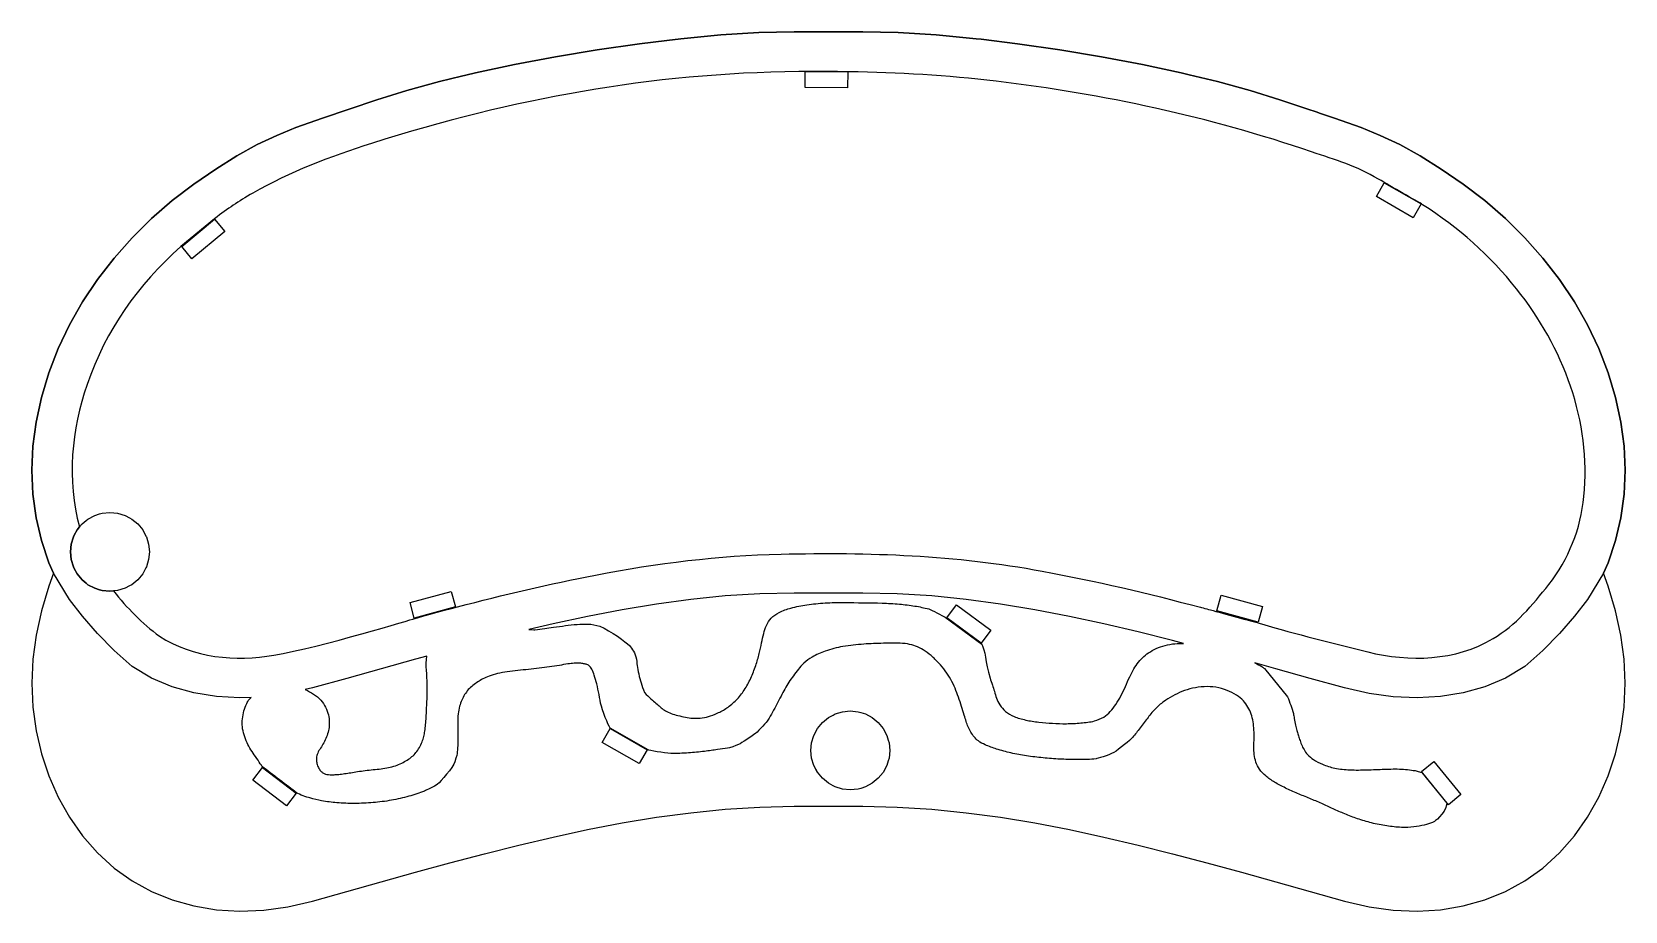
# Model space of a CAD drawing. Header units: millimetres. Extents: x 0 to 150, y 0 to 83.
import ezdxf

# ---------------------------------------------------------------- set-up
doc = ezdxf.new("R2010")
doc.units = ezdxf.units.MM
doc.layers.get('0').update_dxf_attribs({"linetype": 'CONTINUOUS'})
doc.layers.add('Board_Outline', color=7, linetype='CONTINUOUS')
doc.layers.add('LEDS', color=7, linetype='CONTINUOUS')

msp = doc.modelspace()

# ---------------------------------------------------------------- linework, layer by layer
at = {"color": 7}
for points in [[(20.623548, 20.090941), (19.563148, 20.045981), (17.369483, 20.176722), (15.247649, 20.528639), (13.215215, 21.106898), (11.278382, 21.893413), (9.454204, 22.996189), (7.761801, 24.492222), (6.212024, 26.095742), (4.811076, 27.734401), (3.57756, 29.284178), (2.087728, 31.746043), (1.64021, 32.71756), (1.64021, 32.72326), (0.949296, 34.803237), (0.454236, 36.955043), (0.15658, 39.166279), (0.054777, 41.407486), (0.15658, 43.666263), (0.454236, 45.919355), (0.454236, 45.925055), (0.949296, 48.213805), (1.64021, 50.532526), (2.522327, 52.809391), (3.57756, 55.044396), (4.811076, 57.208089), (6.212024, 59.299951), (7.761801, 61.308614), (9.454204, 63.215991), (11.278382, 65.015881), (13.215215, 66.690714), (15.247649, 68.234807), (17.31574, 69.635238), (19.294947, 70.881157), (21.189922, 71.947758), (23.025987, 72.806104), (24.825877, 73.545077), (27.311513, 74.415308), (29.826605, 75.285539), (32.437299, 76.15577), (35.238678, 77.014116), (38.308259, 77.860576), (40.370149, 78.355119), (40.775809, 78.456405), (41.693582, 78.677064), (45.347106, 79.457895), (49.17943, 80.184982), (53.107357, 80.840756), (57.065255, 81.412814), (59.627889, 81.716672), (60.945121, 81.877902), (64.706132, 82.229302), (68.270256, 82.44996), (71.57238, 82.521274), (74.79699, 82.521274)], [(74.79699, 82.521274), (78.027284, 82.521274), (81.329408, 82.44996), (84.887848, 82.229302), (88.648859, 81.877902), (89.11343, 81.824159), (92.534926, 81.412814), (96.492307, 80.840756), (100.420237, 80.184982), (104.252557, 79.457895), (107.900397, 78.677064), (108.639367, 78.498263), (111.291917, 77.860576), (114.361498, 77.014116), (117.156678, 76.15577), (119.773058, 75.285539), (120.542008, 75.017339), (120.953348, 74.874195), (122.282468, 74.415308), (124.773788, 73.545077), (126.574198, 72.806104), (128.409739, 71.947758), (130.305229, 70.881157), (132.278019, 69.63519), (132.284019, 69.63519), (134.346419, 68.234759), (136.384539, 66.690666), (138.321889, 65.015833), (140.139869, 63.215943), (141.838469, 61.308566), (143.38773, 59.300419), (144.78248, 57.208041), (146.01651, 55.044348), (147.07743, 52.809343), (147.95954, 50.532478), (148.64477, 48.214273), (149.14552, 45.925524), (149.14552, 45.919324), (149.44369, 43.666232), (149.54498, 41.407455), (149.44369, 39.166248), (149.14552, 36.955012), (148.64477, 34.803722), (147.95954, 32.723229), (147.51254, 31.746028), (146.01651, 29.284163), (144.78248, 27.734386), (143.38773, 26.095727), (141.838469, 24.492207), (140.139869, 22.996174), (138.321889, 21.893398), (136.384539, 21.106883), (134.346419, 20.528624), (132.224589, 20.176707), (130.037119, 20.045966), (127.795919, 20.141046), (125.519048, 20.457305), (123.224098, 20.987505), (119.993808, 21.887709), (116.769198, 22.793598), (114.810148, 23.339301)], [(17.1943, 64.996244), (14.041521, 62.384)], [(4.527889, 36.085345), (4.30103, 35.808876), (4.03903, 35.320017), (3.961515, 35.164988), (3.747058, 34.474074), (3.675228, 33.752671), (3.747058, 33.031268), (3.961515, 32.334153), (4.03903, 32.185325), (4.30103, 31.696466), (4.759917, 31.136293), (5.159375, 30.808148), (5.320606, 30.671205), (5.963977, 30.331174), (6.399093, 30.200433), (6.655408, 30.122923), (7.376811, 30.051093), (7.712191, 30.083653)], [(68.342094, 29.814869), (65.111282, 29.612297), (61.88719, 29.284152), (58.656379, 28.849036), (55.426085, 28.318836), (52.201475, 27.698719), (48.971181, 27.001604), (46.676747, 26.463135)], [(108.097797, 25.159913), (107.083907, 25.428113), (103.853097, 26.244601), (100.629007, 27.001661), (97.398196, 27.698776), (94.167902, 28.318893), (90.943292, 28.849093), (87.712998, 29.284209), (84.482188, 29.612354), (81.258094, 29.814926), (78.027284, 29.886236), (74.79699, 29.886236), (71.57238, 29.886236), (68.342094, 29.814869)], [(85.739424, 27.63558), (89.188086, 25.082865)], [(37.113499, 23.981174), (36.060867, 23.693364)], [(36.060867, 23.693364), (32.830573, 22.793678), (29.600279, 21.887789), (26.37567, 20.987585), (25.708527, 20.83359)], [(115.714478, 22.800316), (117.877138, 20.151898)], [(57.881239, 15.169272), (54.299546, 17.211525)], [(130.469629, 13.058272), (132.814699, 10.186612)]]:
    msp.add_lwpolyline(points, dxfattribs=at)
msp.add_lwpolyline([(72.509274, 78.807288)], close=True, dxfattribs=at)
for points in [[(72.002328, 78.799537), (58.014582, 78.633818), (45.299264, 76.260414), (31.921051, 72.06403)], [(72.509274, 78.807287), (72.434274, 78.806547), (72.070838, 78.800297), (72.002328, 78.799537)], [(76.724004, 78.78145), (75.265505, 78.796015), (73.823329, 78.800408), (72.509274, 78.807288)], [(90.535565, 77.891065), (85.922873, 78.435485), (81.355414, 78.713495), (76.724004, 78.78145)], [(120.124458, 71.263055), (110.527977, 74.559429), (100.573177, 76.700006), (90.535565, 77.891065)], [(31.921051, 72.06403), (28.091128, 70.826356), (24.255466, 69.399697), (20.799765, 67.406434)], [(126.403148, 68.708172), (124.308038, 69.941545), (122.425548, 70.509288), (120.124458, 71.263055)], [(20.799765, 67.406434), (19.377732, 66.574773), (18.511152, 65.999019), (17.1943, 64.996244)], [(130.548109, 66.314519), (130.033159, 66.64078), (127.596739, 68.010588), (126.403148, 68.708172)], [(139.357399, 58.415259), (136.878199, 61.5315), (133.897949, 64.192114), (130.548109, 66.314519)], [(14.041521, 62.384), (9.965102, 58.752571), (7.027272, 54.62375), (5.228622, 49.433885)], [(145.66244, 38.947196), (146.43304, 45.960892), (143.69952, 52.990219), (139.357399, 58.415259)], [(5.228622, 49.433885), (3.794316, 45.279219), (3.304008, 40.445881), (4.527889, 36.085345)], [(142.3815, 30.675865), (144.22583, 33.057426), (145.40816, 35.938745), (145.66244, 38.947196)], [(52.949227, 31.579686), (58.688037, 32.681344), (64.485928, 33.42517), (70.346099, 33.533572)], [(70.346099, 33.533572), (78.534845, 33.734221), (86.779609, 33.459912), (94.844863, 31.934703)], [(40.005313, 28.601573), (44.251041, 29.715598), (48.63841, 30.752156), (52.949227, 31.579686)], [(94.844863, 31.934703), (100.014037, 31.002244), (104.619667, 29.896389), (109.693567, 28.555064)], [(7.712191, 30.083653), (8.970723, 28.496447), (10.41025, 27.05142), (12.027174, 25.840501)], [(137.152359, 25.617259), (139.280189, 26.848165), (140.853829, 28.795995), (142.3815, 30.675865)], [(35.899103, 27.480711), (35.899103, 27.480711), (38.598879, 28.232542), (40.005313, 28.601573)], [(70.165749, 28.070869), (70.506547, 28.251525), (70.893767, 28.375027), (71.279376, 28.48428)], [(71.279376, 28.48428), (71.761716, 28.620955), (72.265279, 28.707687), (72.768174, 28.783487)], [(72.768174, 28.783487), (73.331861, 28.868457), (73.903493, 28.91849), (74.475047, 28.95712)], [(74.475047, 28.95712), (75.055867, 28.99629), (75.638977, 29.02161), (76.22171, 29.01551)], [(76.22171, 29.01551), (76.2525, 29.01561), (76.28341, 29.01171), (76.31421, 29.01081)], [(76.31421, 29.01081), (77.482542, 28.96836), (78.653818, 28.98858), (79.822006, 28.94363)], [(79.822006, 28.94363), (80.365772, 28.92266), (80.910497, 28.89855), (81.451364, 28.84958)], [(81.451364, 28.84958), (81.937746, 28.80559), (82.422822, 28.75036), (82.901923, 28.670779)], [(82.901923, 28.670779), (83.34278, 28.597579), (83.779188, 28.504242), (84.208819, 28.396894)], [(109.693567, 28.555064), (109.938007, 28.490444), (110.642697, 28.317836), (110.885747, 28.248106)], [(22.762954, 24.06955), (27.236437, 24.815058), (35.899103, 27.480711), (35.899103, 27.480711)], [(50.113745, 26.831612), (50.47974, 26.874762), (50.846282, 26.921482), (51.21497, 26.945817)], [(51.21497, 26.945817), (51.556859, 26.968377), (51.900395, 26.980077), (52.243331, 26.975277)], [(52.243331, 26.975277), (52.542983, 26.970877), (52.991012, 26.905377), (53.334738, 26.767537)], [(68.976674, 26.85854), (69.092196, 27.095165), (69.227923, 27.331644), (69.423159, 27.532401)], [(69.423159, 27.532401), (69.628208, 27.743246), (69.887022, 27.923112), (70.165749, 28.070869)], [(84.208819, 28.396894), (84.481807, 28.328684), (85.472228, 27.71731), (85.739424, 27.63558)], [(110.885747, 28.248106), (112.262818, 27.853036), (114.833418, 27.168728), (115.423458, 26.996503)], [(115.423458, 26.996503), (118.725468, 26.03269), (122.064288, 25.199636), (125.400108, 24.36824)], [(12.027174, 25.840501), (15.177572, 23.787561), (19.18612, 23.446004), (22.762954, 24.06955)], [(46.676747, 26.463135), (46.708577, 26.465235), (47.203538, 26.449595), (47.235368, 26.451795)], [(47.235368, 26.451795), (47.631334, 26.478645), (47.792414, 26.520205), (48.186852, 26.558938)], [(48.186852, 26.558938), (48.431332, 26.605238), (48.662017, 26.642508), (49.013037, 26.686401)], [(49.013037, 26.686401), (49.380422, 26.732351), (49.745882, 26.788272), (50.113745, 26.831612)], [(53.334738, 26.767537), (54.358916, 26.356828), (55.822308, 25.287224), (56.11338, 24.968164)], [(68.527606, 25.21833), (68.592066, 25.507507), (68.643196, 25.798625), (68.722426, 26.085461)], [(68.722426, 26.085461), (68.794346, 26.345586), (68.855501, 26.610241), (68.976674, 26.85854)], [(125.400108, 24.36824), (129.291629, 23.408288), (133.640099, 23.504581), (137.152359, 25.617259)], [(37.157419, 21.304334), (37.150019, 22.196508), (36.974629, 23.096861), (37.113499, 23.981174)], [(56.11338, 24.968164), (56.404452, 24.649105), (56.654225, 24.26869), (56.778972, 23.693306)], [(67.96795, 23.084093), (68.097354, 23.45933), (68.207471, 23.838381), (68.306431, 24.219425)], [(68.306431, 24.219425), (68.392361, 24.550461), (68.453336, 24.8855), (68.527606, 25.21833)], [(74.490046, 24.440542), (74.060507, 24.289185), (73.645064, 24.105879), (73.265831, 23.88502)], [(76.149893, 24.871523), (75.583033, 24.766721), (75.022364, 24.628125), (74.490046, 24.440542)], [(78.114114, 25.093215), (77.456105, 25.041795), (76.794085, 24.990614), (76.149893, 24.871523)], [(79.94656, 25.172795), (79.335099, 25.157315), (78.723028, 25.140775), (78.114114, 25.093215)], [(81.28498, 25.182595), (80.839267, 25.197925), (80.392503, 25.184295), (79.94656, 25.172795)], [(82.221357, 25.112315), (81.91422, 25.162355), (81.598254, 25.171935), (81.28498, 25.182595)], [(82.973767, 24.920596), (82.73514, 25.009166), (82.479328, 25.070285), (82.221357, 25.112315)], [(83.6807, 24.566095), (83.46007, 24.701382), (83.226167, 24.826946), (82.973767, 24.920596)], [(84.420707, 24.016775), (84.189181, 24.212016), (83.94788, 24.402277), (83.6807, 24.566095)], [(85.134875, 23.331029), (84.912582, 23.569501), (84.676734, 23.800865), (84.420707, 24.016775)], [(89.188086, 25.082865), (89.509875, 24.549887), (89.518943, 23.4306), (89.953172, 21.9084)], [(103.886687, 23.415283), (104.036117, 23.600384), (104.199177, 23.779799), (104.385367, 23.942383)], [(104.385367, 23.942383), (104.571157, 24.104585), (104.778767, 24.251906), (104.997737, 24.38525)], [(104.997737, 24.38525), (105.233327, 24.528711), (105.482317, 24.660535), (105.747557, 24.766105)], [(105.747557, 24.766105), (106.024557, 24.876344), (106.318557, 24.960444), (106.616757, 25.026554)], [(106.616757, 25.026554), (106.913817, 25.092464), (107.219777, 25.138773), (107.526777, 25.160913)], [(107.526777, 25.160913), (107.716387, 25.174813), (107.907177, 25.164313), (108.097797, 25.159913)], [(44.662407, 22.506301), (44.354423, 22.457381), (44.046706, 22.402276), (43.746184, 22.329566)], [(45.650461, 22.630841), (45.319933, 22.595031), (44.989579, 22.558301), (44.662407, 22.506301)], [(46.665902, 22.722821), (46.328021, 22.688881), (45.987904, 22.667381), (45.650461, 22.630841)], [(47.654473, 22.831858), (47.32565, 22.791888), (46.995918, 22.755938), (46.665902, 22.722821)], [(48.622889, 22.961049), (48.300738, 22.914399), (47.978165, 22.871259), (47.654473, 22.831858)], [(49.552548, 23.105743), (49.243055, 23.056593), (48.933406, 23.006003), (48.622889, 22.961049)], [(50.349915, 23.234935), (50.082624, 23.198565), (49.818523, 23.147955), (49.552548, 23.105743)], [(50.935926, 23.299525), (50.739268, 23.285965), (50.544522, 23.261395), (50.349915, 23.234935)], [(51.371042, 23.311415), (51.226092, 23.316515), (51.080528, 23.309015), (50.935926, 23.299525)], [(51.734327, 23.276275), (51.614909, 23.295365), (51.49282, 23.306815), (51.371042, 23.311415)], [(52.057305, 23.203925), (51.954523, 23.239165), (51.844069, 23.258745), (51.734327, 23.276275)], [(52.341525, 23.068532), (52.262135, 23.129642), (52.158733, 23.169065), (52.057305, 23.203925)], [(52.59319, 22.758991), (52.52727, 22.869998), (52.452397, 22.983302), (52.341525, 23.068532)], [(52.825734, 22.177113), (52.759144, 22.373774), (52.702495, 22.574895), (52.59319, 22.758991)], [(56.778972, 23.693306), (56.816042, 23.347656), (56.833952, 23.132536), (56.869402, 22.914026)], [(56.869402, 22.914026), (56.932882, 22.635978), (56.965212, 22.396187), (57.050269, 22.071182)], [(67.503896, 21.900702), (67.686392, 22.287578), (67.830504, 22.685611), (67.96795, 23.084093)], [(71.970303, 22.735219), (71.80817, 22.539628), (71.658555, 22.337453), (71.5109, 22.134738)], [(72.489134, 23.315029), (72.292113, 23.137077), (72.134407, 22.933229), (71.970303, 22.735219)], [(73.265831, 23.88502), (72.981823, 23.719615), (72.721879, 23.525221), (72.489134, 23.315029)], [(85.757576, 22.58172), (85.567717, 22.840124), (85.358935, 23.09066), (85.134875, 23.331029)], [(86.27434, 21.780218), (86.120111, 22.054464), (85.948109, 22.3224), (85.757576, 22.58172)], [(103.060387, 22.015368), (103.184647, 22.271813), (103.305757, 22.529716), (103.453637, 22.778113)], [(103.453637, 22.778113), (103.583497, 22.996277), (103.722767, 23.212164), (103.886687, 23.415283)], [(114.810148, 23.339301), (115.030858, 23.224128), (115.259788, 23.118598), (115.465398, 22.987384)], [(115.465398, 22.987384), (115.554398, 22.930574), (115.628278, 22.860136), (115.714478, 22.800316)], [(37.146569, 20.505931), (37.151869, 20.758036), (37.156269, 21.010335), (37.157419, 21.262474)], [(37.157419, 21.262474), (37.157502, 21.276474), (37.157537, 21.290334), (37.157419, 21.304334)], [(41.436247, 21.21904), (41.282401, 21.095916), (41.129813, 20.969749), (41.002165, 20.828883)], [(41.902886, 21.551319), (41.74209, 21.445243), (41.583561, 21.336901), (41.436247, 21.21904)], [(42.370557, 21.836573), (42.206765, 21.750533), (42.054003, 21.651029), (41.902886, 21.551319)], [(42.949333, 22.095989), (42.748231, 22.022049), (42.555484, 21.933703), (42.370557, 21.836573)], [(43.746184, 22.329566), (43.475329, 22.263986), (43.20638, 22.190459), (42.949333, 22.095989)], [(53.052594, 21.363209), (52.984874, 21.635667), (52.916644, 21.908975), (52.825734, 22.177113)], [(53.267051, 20.38239), (53.198561, 20.709956), (53.133504, 21.037463), (53.052594, 21.363209)], [(57.050269, 22.071182), (57.126439, 21.780117), (57.199449, 21.539091), (57.294699, 21.241776)], [(57.294699, 21.241776), (57.368039, 21.012856), (57.475793, 20.590542), (57.691574, 20.376195)], [(66.887395, 20.790175), (67.126243, 21.147332), (67.325212, 21.521937), (67.503896, 21.900702)], [(71.084569, 21.518755), (70.951668, 21.311491), (70.831364, 21.099819), (70.710948, 20.887786)], [(71.5109, 22.134738), (71.363173, 21.931913), (71.218447, 21.727574), (71.084569, 21.518755)], [(86.672766, 20.957012), (86.552143, 21.235002), (86.425272, 21.511821), (86.27434, 21.780218)], [(86.992126, 20.128122), (86.892446, 20.405992), (86.791322, 20.6839), (86.672766, 20.957012)], [(89.953172, 21.9084), (90.030052, 21.694106), (90.102333, 21.478054), (90.173313, 21.262445)], [(90.173313, 21.262445), (90.237963, 21.065297), (90.297695, 20.867341), (90.359865, 20.669716)], [(102.229427, 20.242349), (102.386857, 20.536169), (102.521147, 20.837609), (102.661437, 21.136868)], [(102.661437, 21.136868), (102.798197, 21.428639), (102.919597, 21.724816), (103.060387, 22.015368)], [(108.950987, 20.95857), (108.609147, 20.88173), (108.281697, 20.766032), (107.963457, 20.640243)], [(110.044977, 21.104297), (109.675827, 21.088997), (109.306857, 21.038567), (108.950987, 20.95857)], [(111.146207, 21.050037), (110.785697, 21.107597), (110.412337, 21.119537), (110.044977, 21.104297)], [(112.195757, 20.759615), (111.862477, 20.888091), (111.509317, 20.991967), (111.146207, 21.050037)], [(19.957439, 18.835204), (20.023129, 19.068802), (20.106007, 19.300076), (20.212204, 19.524051)], [(20.212204, 19.524051), (20.270604, 19.647169), (20.333554, 19.775521), (20.421494, 19.882169)], [(20.421494, 19.882169), (20.487754, 19.962519), (20.556998, 20.016531), (20.623548, 20.090941)], [(25.708527, 20.83359), (25.982607, 20.709405), (26.252413, 20.574535), (26.492459, 20.41191)], [(26.492459, 20.41191), (26.737487, 20.245924), (26.966248, 20.060862), (27.153917, 19.852771)], [(27.153917, 19.852771), (27.342499, 19.643654), (27.488175, 19.40947), (27.610737, 19.171159)], [(37.085589, 18.967007), (37.098229, 19.220916), (37.112389, 19.474736), (37.122799, 19.728718)], [(37.122799, 19.728718), (37.133019, 19.987817), (37.140469, 20.246743), (37.146569, 20.505931)], [(40.392384, 19.844447), (40.309544, 19.656711), (40.236944, 19.465642), (40.183094, 19.271355)], [(40.661101, 20.360178), (40.557493, 20.193373), (40.469794, 20.019992), (40.392384, 19.844447)], [(41.002165, 20.828883), (40.86945, 20.68245), (40.76165, 20.522029), (40.661101, 20.360178)], [(53.488226, 19.274448), (53.386289, 19.6393), (53.344191, 20.013654), (53.267051, 20.38239)], [(57.691574, 20.376195), (57.875495, 20.193492), (58.083036, 20.025913), (58.280169, 19.852196)], [(58.280169, 19.852196), (58.427148, 19.72263), (58.576013, 19.594655), (58.723036, 19.46514)], [(58.723036, 19.46514), (58.849252, 19.353923), (58.966156, 19.236391), (59.099757, 19.130793)], [(65.258037, 19.114309), (65.57758, 19.331395), (65.873278, 19.573988), (66.132402, 19.837262)], [(66.132402, 19.837262), (66.423418, 20.132934), (66.66565, 20.458599), (66.887395, 20.790175)], [(69.956989, 19.477536), (69.821936, 19.225831), (69.683337, 18.975055), (69.544611, 18.72461)], [(70.344046, 20.213925), (70.21311, 19.969068), (70.088325, 19.722255), (69.956989, 19.477536)], [(70.710948, 20.887786), (70.584268, 20.664801), (70.464418, 20.439098), (70.344046, 20.213925)], [(87.285131, 19.246522), (87.190071, 19.540878), (87.096848, 19.835891), (86.992126, 20.128122)], [(90.359865, 20.669716), (90.426495, 20.458088), (90.476153, 20.242872), (90.559853, 20.03513)], [(90.559853, 20.03513), (90.648443, 19.815103), (90.740955, 19.593497), (90.878697, 19.390208)], [(101.232067, 18.773705), (101.433097, 18.98231), (101.599077, 19.211527), (101.757107, 19.442398)], [(101.757107, 19.442398), (101.934177, 19.701103), (102.084247, 19.971363), (102.229427, 20.242349)], [(106.245727, 19.699215), (105.957997, 19.486875), (105.692297, 19.254465), (105.449907, 19.008818)], [(107.080817, 20.222181), (106.788737, 20.06261), (106.505567, 19.890939), (106.245727, 19.699215)], [(107.963457, 20.640243), (107.657027, 20.519123), (107.362937, 20.376339), (107.080817, 20.222181)], [(113.080458, 20.311064), (112.809588, 20.487193), (112.510568, 20.638269), (112.195757, 20.759615)], [(113.722278, 19.782414), (113.536958, 19.977922), (113.318718, 20.156166), (113.080458, 20.311064)], [(114.152738, 19.190202), (114.030708, 19.396555), (113.894808, 19.600423), (113.722278, 19.782414)], [(117.877138, 20.151898), (118.084568, 19.637851), (118.266378, 19.116639), (118.414058, 18.590236)], [(19.804482, 17.353641), (19.780452, 17.603271), (19.788812, 17.854929), (19.814812, 18.104499)], [(19.814812, 18.104499), (19.840402, 18.350082), (19.889842, 18.59469), (19.957439, 18.835204)], [(27.610737, 19.171159), (27.729622, 18.940066), (27.81633, 18.697423), (27.87687, 18.45234)], [(27.87687, 18.45234), (27.93243, 18.227983), (27.95992, 17.9989), (27.96472, 17.770211)], [(36.998769, 17.553657), (37.020399, 17.781074), (37.034689, 18.008517), (37.048899, 18.236302)], [(37.048899, 18.236302), (37.064079, 18.47961), (37.073579, 18.723592), (37.085589, 18.967007)], [(40.047185, 18.561838), (40.014325, 18.26521), (40.020725, 17.966629), (40.017725, 17.668869)], [(40.183094, 19.271355), (40.118304, 19.037689), (40.073975, 18.800124), (40.047185, 18.561838)], [(54.299546, 17.211525), (54.299546, 17.211525), (53.73748, 18.382702), (53.488226, 19.274448)], [(59.099757, 19.130793), (59.231161, 19.026934), (59.365964, 18.923958), (59.516269, 18.837788)], [(59.516269, 18.837788), (59.679279, 18.744438), (59.856695, 18.666389), (60.038201, 18.598009)], [(60.038201, 18.598009), (60.244309, 18.520319), (60.461516, 18.462943), (60.677955, 18.405773)], [(60.677955, 18.405773), (60.908227, 18.344923), (61.141023, 18.287759), (61.377654, 18.245059)], [(61.377654, 18.245059), (61.605909, 18.203739), (61.836693, 18.167199), (62.070118, 18.153079)], [(62.070118, 18.153079), (62.302412, 18.138929), (62.538203, 18.137089), (62.7693, 18.160879)], [(62.7693, 18.160879), (63.027327, 18.187409), (63.281352, 18.241479), (63.526877, 18.310224)], [(63.526877, 18.310224), (63.816537, 18.391254), (64.096609, 18.496063), (64.363001, 18.617698)], [(64.363001, 18.617698), (64.678432, 18.761738), (64.981367, 18.926348), (65.258037, 19.114309)], [(69.11208, 17.951014), (69.03786, 17.831053), (68.299394, 16.99615), (67.955561, 16.7268)], [(69.544611, 18.72461), (69.40158, 18.466352), (69.268726, 18.20422), (69.11208, 17.951014)], [(87.538346, 18.43882), (87.456156, 18.708609), (87.371941, 18.977672), (87.285131, 19.246522)], [(87.71818, 17.830071), (87.65209, 18.031754), (87.600126, 18.236255), (87.538346, 18.43882)], [(90.878697, 19.390208), (91.024013, 19.175783), (91.195594, 18.968228), (91.407863, 18.792828)], [(91.407863, 18.792828), (91.640479, 18.600622), (91.914513, 18.43629), (92.207814, 18.30707)], [(92.207814, 18.30707), (92.549072, 18.15674), (92.927879, 18.066015), (93.302838, 17.980475)], [(93.302838, 17.980475), (93.710403, 17.887475), (94.130846, 17.831434), (94.54979, 17.779454)], [(99.744823, 17.891588), (100.058117, 17.977638), (100.363047, 18.097143), (100.626937, 18.256941)], [(100.626937, 18.256941), (100.862297, 18.399461), (101.052047, 18.586881), (101.232067, 18.773705)], [(104.688197, 18.10293), (104.432727, 17.781558), (104.206087, 17.4459), (103.953357, 17.123145)], [(105.449907, 19.008818), (105.167877, 18.723059), (104.932287, 18.410014), (104.688197, 18.10293)], [(114.458148, 18.534945), (114.378448, 18.759251), (114.277468, 18.979369), (114.152738, 19.190202)], [(114.638498, 17.810441), (114.595398, 18.054181), (114.542298, 18.298152), (114.458148, 18.534945)], [(118.414058, 18.590236), (118.456758, 18.438296), (118.471058, 18.282607), (118.501358, 18.128765)], [(118.501358, 18.128765), (118.542258, 17.92037), (118.582358, 17.711139), (118.628998, 17.50348)], [(19.965196, 16.581595), (19.890826, 16.835461), (19.829592, 17.093658), (19.804482, 17.353641)], [(20.244765, 15.84779), (20.133354, 16.087676), (20.038216, 16.332485), (19.965196, 16.581595)], [(27.758527, 16.534627), (27.692947, 16.34504), (27.609145, 16.159734), (27.516165, 15.977555)], [(27.91459, 17.134074), (27.88043, 16.931892), (27.82647, 16.731341), (27.758527, 16.534627)], [(27.96472, 17.770211), (27.96992, 17.557943), (27.95008, 17.344528), (27.91459, 17.134074)], [(36.837539, 16.42401), (36.880759, 16.595721), (36.902859, 16.769935), (36.927969, 16.943875)], [(36.927969, 16.943875), (36.957289, 17.146575), (36.979659, 17.350198), (36.998769, 17.553657)], [(40.017725, 17.668869), (40.014425, 17.34497), (40.027425, 17.02127), (40.027525, 16.697352)], [(40.027525, 16.697352), (40.028025, 16.390944), (40.027955, 16.084349), (40.017725, 15.778028)], [(67.955561, 16.7268), (67.611729, 16.457446), (66.632568, 15.802261), (66.368577, 15.689137)], [(87.898014, 17.331394), (87.826284, 17.494496), (87.77305, 17.662847), (87.71818, 17.830071)], [(88.150712, 16.849253), (88.054952, 17.005824), (87.970364, 17.167005), (87.898014, 17.331394)], [(88.468522, 16.398634), (88.346847, 16.541087), (88.245432, 16.69433), (88.150712, 16.849253)], [(94.54979, 17.779454), (94.969357, 17.727324), (95.39222, 17.692224), (95.815863, 17.668349)], [(95.815863, 17.668349), (96.247945, 17.643989), (96.681827, 17.630289), (97.115008, 17.635789)], [(97.115008, 17.635789), (97.570651, 17.641289), (98.027472, 17.658339), (98.479784, 17.702969)], [(98.479784, 17.702969), (98.905512, 17.745009), (99.339128, 17.780169), (99.744823, 17.891588)], [(103.953357, 17.123145), (103.719627, 16.824637), (103.467887, 16.535333), (103.230927, 16.238444)], [(114.720098, 17.038912), (114.705098, 17.296847), (114.683698, 17.554798), (114.638498, 17.810441)], [(114.730098, 16.245679), (114.730498, 16.510059), (114.735098, 16.774841), (114.720098, 17.038912)], [(118.628998, 17.50348), (118.665898, 17.338563), (118.706198, 17.174436), (118.749408, 17.010487)], [(118.749408, 17.010487), (118.786608, 16.868339), (118.826908, 16.726958), (118.869298, 16.585707)], [(118.869298, 16.585707), (118.911398, 16.445335), (118.954998, 16.304827), (119.002628, 16.165578)], [(20.609084, 15.187365), (20.475848, 15.403238), (20.349584, 15.622159), (20.244765, 15.84779)], [(21.040065, 14.557946), (20.889226, 14.76429), (20.74135, 14.973077), (20.609084, 15.187365)], [(26.919819, 14.982784), (26.851279, 14.834918), (26.796237, 14.681647), (26.769957, 14.525448)], [(27.214891, 15.466992), (27.117771, 15.305119), (26.997849, 15.151081), (26.919819, 14.982784)], [(27.516165, 15.977555), (27.427205, 15.803362), (27.316741, 15.636682), (27.214891, 15.466992)], [(36.090814, 14.92436), (36.21713, 15.077761), (36.32222, 15.242108), (36.41896, 15.408568)], [(36.41896, 15.408568), (36.51726, 15.577725), (36.601841, 15.752236), (36.674241, 15.929466)], [(36.674241, 15.929466), (36.740521, 16.091475), (36.795599, 16.256974), (36.837539, 16.42401)], [(39.973795, 14.984795), (39.957235, 14.816757), (39.917975, 14.574612), (39.740218, 14.054103)], [(40.017725, 15.778028), (40.009025, 15.513444), (39.999905, 15.24867), (39.973795, 14.984795)], [(59.997389, 14.84216), (59.419369, 14.85312), (57.881239, 15.169272), (57.881239, 15.169272)], [(63.168255, 15.03698), (62.673367, 14.97984), (62.177384, 14.92636), (61.678941, 14.89487)], [(64.39402, 15.203895), (63.985472, 15.148055), (63.578474, 15.08437), (63.168255, 15.03698)], [(65.336082, 15.333086), (65.024242, 15.280476), (64.708194, 15.246856), (64.39402, 15.203895)], [(66.368577, 15.689137), (66.104584, 15.576013), (65.493206, 15.359606), (65.336082, 15.333086)], [(88.858679, 16.016229), (88.707676, 16.128012), (88.584474, 16.262883), (88.468522, 16.398634)], [(89.505668, 15.656044), (89.277698, 15.760864), (89.051477, 15.873497), (88.858679, 16.016229)], [(90.568652, 15.260202), (90.206058, 15.376908), (89.84434, 15.500354), (89.505668, 15.656044)], [(91.91534, 14.892266), (91.459374, 14.996926), (91.008562, 15.11862), (90.568652, 15.260202)], [(103.230927, 16.238444), (103.206327, 16.207664), (102.037867, 15.2142), (101.572107, 14.936198)], [(114.712998, 15.473116), (114.708998, 15.730533), (114.729098, 15.988256), (114.730098, 16.245679)], [(114.748098, 14.73311), (114.714998, 14.978725), (114.715998, 15.226104), (114.712998, 15.473116)], [(119.002628, 16.165578), (119.056728, 16.007387), (119.109538, 15.848962), (119.175738, 15.693772)], [(119.175738, 15.693772), (119.246338, 15.528557), (119.320198, 15.362723), (119.414998, 15.205429)], [(119.414998, 15.205429), (119.512598, 15.043647), (119.618168, 14.883614), (119.752968, 14.739825)], [(21.4881, 13.874267), (21.358197, 14.049581), (21.20232, 14.335977), (21.040065, 14.557946)], [(21.695839, 13.601415), (21.640159, 13.654215), (21.53638, 13.817027), (21.4881, 13.874267)], [(24.893578, 11.15712), (24.051133, 11.790766), (22.504996, 12.935334), (21.695839, 13.601415)], [(26.769957, 14.525448), (26.745787, 14.383092), (26.747377, 14.237393), (26.764257, 14.094466)], [(26.764257, 14.094466), (26.780317, 13.959457), (26.815247, 13.825413), (26.863987, 13.695524)], [(26.863987, 13.695524), (26.908037, 13.57814), (26.964333, 13.462932), (27.037103, 13.354976)], [(32.825897, 13.400422), (33.058398, 13.431952), (33.290236, 13.468972), (33.517845, 13.518244)], [(33.517845, 13.518244), (33.736591, 13.565574), (33.954126, 13.618649), (34.163283, 13.688259)], [(34.163283, 13.688259), (34.370164, 13.757139), (34.570571, 13.839422), (34.762213, 13.932172)], [(34.762213, 13.932172), (34.94419, 14.020302), (35.116576, 14.121476), (35.282078, 14.228278)], [(35.282078, 14.228278), (35.434508, 14.326658), (35.582754, 14.429963), (35.71616, 14.544538)], [(35.71616, 14.544538), (35.853535, 14.662504), (35.980007, 14.789832), (36.090814, 14.92436)], [(39.740218, 14.054103), (39.562461, 13.533589), (38.407936, 12.17613), (38.109827, 11.967925)], [(61.678941, 14.89487), (61.119847, 14.85948), (60.55797, 14.83156), (59.997389, 14.84216)], [(93.379333, 14.618898), (92.887006, 14.694768), (92.397123, 14.781683), (91.91534, 14.892266)], [(94.929626, 14.429762), (94.410862, 14.480972), (93.892493, 14.539828), (93.379333, 14.618898)], [(96.525911, 14.308839), (95.992646, 14.336699), (95.459917, 14.377449), (94.929626, 14.429762)], [(97.982671, 14.266469), (97.496615, 14.270469), (97.0109, 14.283479), (96.525911, 14.308839)], [(99.077178, 14.280939), (98.712803, 14.265269), (98.347497, 14.263669), (97.982671, 14.266469)], [(99.909168, 14.340369), (99.632917, 14.313379), (99.355068, 14.292559), (99.077178, 14.280939)], [(101.572107, 14.936198), (101.106367, 14.6582), (99.909168, 14.340369), (99.909168, 14.340369)], [(114.902618, 14.029794), (114.820418, 14.258548), (114.779598, 14.496431), (114.748098, 14.73311)], [(115.240578, 13.363684), (115.093048, 13.572311), (114.985418, 13.799518), (114.902618, 14.029794)], [(119.752968, 14.739825), (119.911948, 14.570268), (120.098978, 14.415558), (120.301768, 14.278871)], [(120.301768, 14.278871), (120.561228, 14.103983), (120.846058, 13.950766), (121.147198, 13.825152)], [(121.147198, 13.825152), (121.513208, 13.672475), (121.902288, 13.549668), (122.302168, 13.466518)], [(122.302168, 13.466518), (122.763908, 13.370538), (123.244028, 13.335578), (123.720168, 13.308388)], [(27.037103, 13.354976), (27.096103, 13.267306), (27.16411, 13.1818), (27.24846, 13.10848)], [(27.24846, 13.10848), (27.31589, 13.04988), (27.39344, 12.996161), (27.47997, 12.956551)], [(27.47997, 12.956551), (27.56133, 12.919341), (27.652877, 12.896831), (27.744037, 12.879041)], [(27.744037, 12.879041), (27.843037, 12.859811), (27.945489, 12.853251), (28.047378, 12.848551)], [(28.047378, 12.848551), (28.168039, 12.842951), (28.289399, 12.845151), (28.410146, 12.849551)], [(28.410146, 12.849551), (28.557821, 12.855251), (28.705225, 12.868231), (28.85198, 12.882621)], [(28.85198, 12.882621), (29.030613, 12.900121), (29.207851, 12.923431), (29.38528, 12.947731)], [(29.38528, 12.947731), (29.585822, 12.975211), (29.785767, 13.007121), (29.985244, 13.039201)], [(29.985244, 13.039201), (30.196565, 13.073151), (30.40607, 13.113861), (30.617763, 13.146172)], [(30.617763, 13.146172), (30.854168, 13.182272), (31.091471, 13.214112), (31.329348, 13.243322)], [(31.329348, 13.243322), (31.577001, 13.273662), (31.826114, 13.297802), (32.074522, 13.323942)], [(32.074522, 13.323942), (32.324811, 13.350192), (32.576998, 13.366682), (32.825897, 13.400422)], [(38.109827, 11.967925), (37.811716, 11.759721), (37.066695, 11.395522), (36.88096, 11.318352)], [(115.829688, 12.735816), (115.608308, 12.928742), (115.401638, 13.135947), (115.240578, 13.363684)], [(116.649278, 12.149805), (116.359688, 12.32935), (116.077258, 12.520057), (115.829688, 12.735816)], [(117.672988, 11.602035), (117.322618, 11.773415), (116.973718, 11.948638), (116.649278, 12.149805)], [(123.720168, 13.308388), (124.248418, 13.278088), (124.779138, 13.294388), (125.308698, 13.303188)], [(125.308698, 13.303188), (125.860728, 13.312888), (126.411908, 13.354878), (126.963898, 13.366748)], [(126.963898, 13.366748), (127.499989, 13.377548), (128.037859, 13.403648), (128.572579, 13.371948)], [(128.572579, 13.371948), (129.062909, 13.342878), (129.554909, 13.294628), (130.029859, 13.193664)], [(130.029859, 13.193664), (130.181639, 13.161394), (130.320119, 13.098904), (130.469629, 13.058272)], [(26.136396, 10.672395), (25.845765, 10.747015), (25.142008, 10.970106), (24.893578, 11.15712)], [(27.245372, 10.39851), (26.868418, 10.46838), (26.501092, 10.578755), (26.136396, 10.672395)], [(35.431953, 10.83001), (34.895403, 10.678331), (34.347169, 10.551535), (33.791743, 10.452255)], [(36.88096, 11.318352), (36.41601, 11.125164), (35.926091, 10.969704), (35.431953, 10.83001)], [(118.808838, 11.096123), (118.427428, 11.260553), (118.042558, 11.421261), (117.672988, 11.602035)], [(119.958118, 10.617082), (119.575418, 10.777313), (119.189038, 10.932215), (118.808838, 11.096123)], [(121.073818, 10.14786), (120.705528, 10.309549), (120.330338, 10.461198), (119.958118, 10.617082)], [(28.676293, 10.219193), (28.1958, 10.258213), (27.715719, 10.311303), (27.245372, 10.39851)], [(30.330972, 10.156663), (29.778594, 10.155263), (29.225737, 10.174553), (28.676293, 10.219193)], [(32.065233, 10.230563), (31.489715, 10.181513), (30.909661, 10.158063), (30.330972, 10.156663)], [(33.791743, 10.452255), (33.222892, 10.350598), (32.64483, 10.279923), (32.065233, 10.230563)], [(122.143518, 9.657967), (121.785388, 9.819191), (121.434088, 9.989695), (121.073818, 10.14786)], [(123.239578, 9.173243), (122.868018, 9.325638), (122.507318, 9.494188), (122.143518, 9.657967)], [(124.434338, 8.720557), (124.027958, 8.857205), (123.631738, 9.012405), (123.239578, 9.173243)], [(132.814699, 10.186612), (132.645489, 9.055161), (131.597719, 8.441499), (131.597719, 8.441499)], [(125.754668, 8.3304), (125.306398, 8.440846), (124.866558, 8.575205), (124.434338, 8.720557)], [(127.179389, 8.046696), (126.698038, 8.118456), (126.222448, 8.215139), (125.754668, 8.3304)], [(128.551399, 7.909754), (128.090779, 7.923694), (127.632339, 7.979124), (127.179389, 8.046696)], [(129.731689, 7.955224), (129.341519, 7.912354), (128.944859, 7.897844), (128.551399, 7.909754)], [(130.699589, 8.131957), (130.382949, 8.054457), (130.059759, 7.991234), (129.731689, 7.955224)], [(131.470599, 8.371219), (131.227039, 8.268342), (130.963049, 8.196447), (130.699589, 8.131957)], [(131.597719, 8.441499), (131.553219, 8.419429), (131.516319, 8.390479), (131.470599, 8.371219)]]:
    msp.add_open_spline(points, degree=3, dxfattribs=at)
at = {"layer": 'Board_Outline', "color": 1}
for points in [[(71.572448, 82.521608), (68.270451, 82.450098), (64.706203, 82.229571), (60.945264, 81.877915), (59.628042, 81.716983), (57.06512, 81.413009), (53.107492, 80.840826), (49.179665, 80.185196), (45.347204, 79.458044), (41.693551, 78.677249), (40.775664, 78.456721), (40.370364, 78.355454), (38.308111, 77.860667), (35.238564, 77.014307), (32.437231, 76.156026), (29.826628, 75.285824), (27.311388, 74.415624), (24.82595, 73.545423), (23.025945, 72.806347), (21.190178, 71.948066), (19.294807, 70.881176), (17.315994, 69.635477), (15.247776, 68.234812), (13.215319, 66.691097), (11.278228, 65.016257), (9.454381, 63.216252), (7.76166, 61.308962), (6.211987, 59.300346), (4.81132, 57.208288), (3.577542, 55.044705), (2.522572, 52.809599), (1.64045, 50.53277), (0.949057, 48.21422), (0.454354, 45.925473), (0.454354, 45.919573), (0.15634, 43.666587), (0.055015, 41.407639), (0.15634, 39.166573), (0.454354, 36.955307), (0.949057, 34.803646), (1.64045, 32.723507), (1.64045, 32.717607), (2.087471, 31.746076), (1.64045, 30.542099), (0.949057, 28.223549), (0.454354, 25.9348), (0.15634, 23.681813), (0.055015, 21.422866), (0.15634, 19.181799), (0.15634, 19.175899), (0.454354, 16.97059), (0.949057, 14.818928), (0.949057, 14.813028), (1.64045, 12.732886), (2.522572, 10.742156), (3.577542, 8.864664), (4.81132, 7.118299), (6.211987, 5.526905), (6.211987, 5.521005), (7.76166, 4.096493), (9.454381, 2.898483), (11.278228, 1.903112), (13.215319, 1.11039), (15.247776, 0.538196), (17.369636, 0.186529), (19.56302, 0.055389), (21.804087, 0.145359), (24.080916, 0.461271), (26.375624, 0.991713), (29.600137, 1.897696), (32.830611, 2.803681), (36.061082, 3.703667), (39.285596, 4.585776), (42.516069, 5.438128), (45.746543, 6.248727), (48.971056, 7.005693), (52.201528, 7.703031), (55.426042, 8.322859), (58.656516, 8.853302), (61.886989, 9.288359), (65.111502, 9.61615), (68.341975, 9.8188), (71.572448, 9.88454), (74.796961, 9.88454), (78.027433, 9.88454), (81.257907, 9.8188), (84.482418, 9.61615), (87.712899, 9.288359), (90.943369, 8.853302), (94.167875, 8.322859), (97.398359, 7.703031), (100.628827, 7.005693), (103.853337, 6.248727), (107.083817, 5.438128), (110.308317, 4.585776), (113.538788, 3.703667), (116.769278, 2.803681), (119.993778, 1.897696), (123.224248, 0.991713), (125.518968, 0.461271), (127.795799, 0.145359), (127.795799, 0.150759), (130.036849, 0.055029), (132.224289, 0.18617), (134.346149, 0.537836), (136.384559, 1.110031), (138.321649, 1.902752), (140.145499, 2.898124), (141.838209, 4.096133), (143.38789, 5.520644), (143.38789, 5.526544), (144.7826, 7.117938), (146.01637, 8.864303), (147.07725, 10.741794), (147.95937, 12.732525), (148.64482, 14.812667), (148.64482, 14.818567), (149.1455, 16.97023), (149.44354, 19.175537), (149.44354, 19.181437), (149.54499, 21.422504), (149.44354, 23.681451), (149.1455, 25.934439), (148.64482, 28.223187), (147.95937, 30.541737), (147.51231, 31.745714), (147.95937, 32.723196), (148.64482, 34.803335), (149.1455, 36.954997), (149.44354, 39.166262), (149.54499, 41.407328), (149.44354, 43.666275), (149.1455, 45.919262), (149.1455, 45.925562), (148.64486, 48.214309), (147.95942, 50.532859), (147.0773, 52.809688), (146.01637, 55.044794), (144.7826, 57.208378), (143.38789, 59.300436), (141.838209, 61.309051), (140.139539, 63.216341), (138.321649, 65.016346), (136.384559, 66.691186), (134.346149, 68.234901), (132.283889, 69.635566), (132.277889, 69.635566), (130.305539, 70.881145), (128.410169, 71.948038), (126.574408, 72.806317), (124.773918, 73.545426), (122.282538, 74.415632), (120.953378, 74.874576), (120.542088, 75.017618), (119.773248, 75.285827), (117.156678, 76.156033), (114.361308, 77.014313), (111.291757, 77.860678), (108.639437, 78.498431), (107.900357, 78.67724), (104.252667, 79.458036), (100.420207, 80.185187), (96.492373, 80.840818), (92.534752, 81.413), (89.113546, 81.824263), (88.648652, 81.877895), (84.887705, 82.229551), (81.329419, 82.450078), (78.027422, 82.521588), (74.796961, 82.521588)], [(7.376811, 37.453738), (7.751982, 37.412398), (8.097697, 37.382427), (8.795329, 37.16797), (9.212358, 36.947312), (9.433017, 36.827939), (9.993189, 36.369053), (10.458277, 35.80888), (10.762135, 35.236822), (10.797795, 35.164992), (11.006567, 34.473561), (11.077877, 33.752675), (11.006567, 33.031272), (10.797795, 32.334157), (10.762135, 32.262327), (10.458277, 31.696471), (9.993189, 31.136298), (9.433017, 30.67121), (9.212358, 30.551838), (8.795329, 30.331179), (8.097697, 30.122923), (7.751982, 30.087263), (7.712191, 30.083663), (7.376811, 30.051103), (6.655408, 30.122933), (6.399093, 30.200433), (5.963977, 30.331174), (5.320606, 30.671205), (5.159375, 30.808148), (4.759917, 31.136293), (4.30103, 31.696466), (4.03903, 32.185325), (3.961516, 32.334153), (3.747058, 33.031268), (3.675228, 33.752671), (3.747058, 34.474074), (3.961516, 35.164988), (4.039031, 35.320017), (4.30103, 35.808876), (4.52789, 36.085345), (4.759917, 36.369049), (5.159376, 36.690993), (5.320606, 36.827935), (5.963978, 37.167966), (6.399093, 37.304909), (6.655409, 37.382419)], [(76.847298, 18.830029), (77.568487, 18.758519), (77.82478, 18.681249), (78.265846, 18.544111), (78.903599, 18.204324), (79.463867, 17.745392), (79.928774, 17.185077), (80.268514, 16.541374), (80.405606, 16.094321), (80.477116, 15.849919), (80.548626, 15.128708), (80.477116, 14.401497), (80.405606, 14.163094), (80.268514, 13.71016), (79.928774, 13.072452), (79.463867, 12.512138), (78.903599, 12.047208), (78.265846, 11.707421), (77.82478, 11.570399), (77.568487, 11.498889), (76.847298, 11.427379), (76.126109, 11.498889), (75.434713, 11.707536), (75.238026, 11.809035), (74.791009, 12.04744), (74.230741, 12.51237), (73.771797, 13.072684), (73.432056, 13.71039), (73.21748, 14.401729), (73.14597, 15.128939), (73.21748, 15.850151), (73.432056, 16.54149), (73.771797, 17.185193), (74.230741, 17.745508), (74.791009, 18.20444), (75.238026, 18.442845), (75.434713, 18.544344), (76.126109, 18.758874)], [(76.847299, 18.829842), (77.568488, 18.758332), (77.824781, 18.680832), (78.265847, 18.543741), (78.9036, 18.203999), (79.463869, 17.745056), (79.928775, 17.184788), (80.268516, 16.541083), (80.405607, 16.094066), (80.477117, 15.849698), (80.548627, 15.128509), (80.477117, 14.401358), (80.405607, 14.162942), (80.268516, 13.709962), (79.928775, 13.072209), (79.463869, 12.51194), (78.9036, 12.047034), (78.265847, 11.707293), (77.824781, 11.570213), (77.568488, 11.498703), (76.847299, 11.427193), (76.12611, 11.498703), (75.434714, 11.707316), (75.238027, 11.808694), (74.79101, 12.04711), (74.230742, 12.512017), (73.771798, 13.072285), (73.432057, 13.710037), (73.217481, 14.401434), (73.145971, 15.128586), (73.217481, 15.849775), (73.432057, 16.541171), (73.771798, 17.184875), (74.230742, 17.745143), (74.79101, 18.204087), (75.238027, 18.442503), (75.434714, 18.543881), (76.12611, 18.758446)]]:
    msp.add_lwpolyline(points, close=True, dxfattribs=at)
at = {"layer": 'LEDS', "color": 7}
for points in [[(72.604719, 78.79685), (76.604742, 78.774379), (76.596316, 77.27437), (72.596293, 77.296841)], [(126.94741, 68.372074), (130.418168, 66.383475), (129.672443, 65.08194), (126.201685, 67.07054)], [(14.117049, 62.398281), (17.202901, 64.943512), (18.157363, 63.786317), (15.07151, 61.241086)], [(35.538041, 28.991729), (39.397308, 30.043747), (39.791815, 28.596522), (35.932547, 27.544503)], [(86.797597, 28.77218), (90.019778, 26.401897), (89.130921, 25.193579), (85.908741, 27.563862)], [(111.648213, 29.674667), (115.504876, 28.613143), (115.106804, 27.166894), (111.250141, 28.228418)], [(54.303099, 17.177123), (57.776788, 15.193647), (57.032985, 13.891014), (53.559296, 15.874489)], [(21.679083, 13.535495), (24.865707, 11.117621), (23.959004, 9.922637), (20.77238, 12.340511)], [(131.606142, 14.08515), (134.136339, 10.986959), (132.974517, 10.038135), (130.44432, 13.136327)]]:
    msp.add_lwpolyline(points, close=True, dxfattribs=at)

doc.saveas('drawing.dxf')
